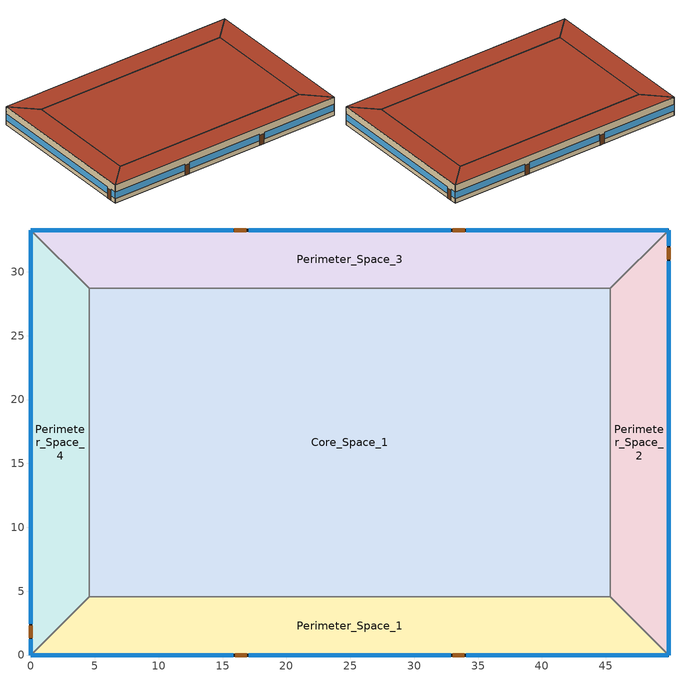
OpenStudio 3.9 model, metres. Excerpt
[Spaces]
Core_Space_1
 floor ground (Slab-on-grade Type 1): 45.34,28.7 45.34,4.57 4.57,4.57 4.57,28.7 z0
 wall to Perimeter_Space_2 (Interior Wall): 45.34,4.57 45.34,28.7 z0:3.96
 wall to Perimeter_Space_3 (Interior Wall): 45.34,28.7 4.57,28.7 z0:3.96
 wall to Perimeter_Space_1 (Interior Wall): 4.57,4.57 45.34,4.57 z0:3.96
 wall to Perimeter_Space_4 (Interior Wall): 4.57,28.7 4.57,4.57 z0:3.96
 roof outside (Roof Type 1): 45.34,4.57 45.34,28.7 4.57,28.7 4.57,4.57 z3.96
Perimeter_Space_2
 floor ground (Slab-on-grade Type 1): 49.91,33.27 49.91,0 45.34,4.57 45.34,28.7 z0
 wall outside (Exterior Wall Type 2): 49.91,0 49.91,33.27 z0:3.96
 wall to Perimeter_Space_1 (Interior Wall): 45.34,4.57 49.91,0 z0:3.96
 wall to Perimeter_Space_3 (Interior Wall): 49.91,33.27 45.34,28.7 z0:3.96
 window (Vertical Fenestration Type 1): 49.91,0 49.91,30.84 / 49.91,32.05 49.91,33.27 z1:2.4
 door (Swinging Door): 49.91,30.99 49.91,31.9 z0:2.13
 roof outside (Roof Type 1): 49.91,0 49.91,33.27 45.34,28.7 45.34,4.57 z3.96
Perimeter_Space_3
 floor ground (Slab-on-grade Type 2): 49.91,33.27 45.34,28.7 4.57,28.7 0,33.27 z0
 wall outside (Exterior Wall Type 3): 49.91,33.27 0,33.27 z0:3.96
 wall to Perimeter_Space_4 (Interior Wall): 0,33.27 4.57,28.7 z0:3.96
 window (Vertical Fenestration Type 1): 49.91,33.27 34.09,33.27 / 32.87,33.27 17.04,33.27 / 15.82,33.27 0,33.27 z1:2.4
 door (Swinging Door): 33.94,33.27 33.03,33.27 / 16.84,33.27 15.93,33.27 z0:2.13
 roof outside (Roof Type 2): 45.34,28.7 49.91,33.27 0,33.27 4.57,28.7 z3.96
Perimeter_Space_1
 floor ground (Slab-on-grade Type 1): 45.34,4.57 49.91,0 0,0 4.57,4.57 z0
 wall outside (Exterior Wall Type 1): 0,0 49.91,0 z0:3.96
 wall to Perimeter_Space_4 (Interior Wall): 4.57,4.57 0,0 z0:3.96
 window (Vertical Fenestration Type 1): 0,0 15.82,0 / 17.04,0 32.87,0 / 34.09,0 49.91,0 z1:2.4
 door (Swinging Door): 15.98,0 16.9,0 / 33.01,0 33.93,0 z0:2.13
 roof outside (Roof Type 1): 49.91,0 45.34,4.57 4.57,4.57 0,0 z3.96
Perimeter_Space_4
 floor ground (Slab-on-grade Type 2): 0,33.27 4.57,28.7 4.57,4.57 0,0 z0
 wall outside (Exterior Wall Type 3): 0,33.27 0,0 z0:3.96
 window (Vertical Fenestration Type 1): 0,33.27 0,2.44 / 0,1.22 0,0 z1:2.4
 door (Swinging Door): 0,2.28 0,1.37 z0:2.13
 roof outside (Roof Type 3): 0,0 4.57,4.57 4.57,28.7 0,33.27 z3.96
[Site]
Denver Intl AP: Latitude {deg}=39.833; Longitude {deg}=-104.65; Time Zone {hr}=-7; Elevation {m}=1650; Terrain=City
[Building]
Model for 229 Test Cases: North Axis {deg}=0
[ClimateZones]
Climate Zone Institution Name 1=ASHRAE; Climate Zone Document Name 1=ANSI/ASHRAE Standard 169; Climate Zone Document Year 1=2006; Climate Zone Value 1=5B; Climate Zone Institution Name 2=CEC; Climate Zone Document Name 2=California Climate Zone Descriptions; Climate Zone Document Year 2=1995
[SizingPeriod:DesignDay] Barometric Pressure {Pa}=83009; Rain Indicator=No; Snow Indicator=No; Day of Month=21; Daylight Saving Time Indicator=No; Dry-Bulb Temperature Range Modifier Type=DefaultMultipliers
Name | Maximum Dry-Bulb Temperature {C} | Daily Dry-Bulb Temperature Range {deltaC} | Wind Speed {m/s} | Wind Direction {deg} | Sky Clearness | Month | Day Type | Humidity Condition Type | Wetbulb or DewPoint at Maximum Dry-Bulb {C} | Solar Model Indicator
Denver.Intl.AP Ann Htg 99% Condns DB | -14.6 | 0 | 3.4 | 230 | 0 | 12 | WinterDesignDay | Wetbulb | -14.6 | ASHRAEClearSky
Denver.Intl.AP Ann Hum_n 99% Condns DP=>MCDB | -6.5 | 0 | 3.4 | 230 | 0 | 12 | WinterDesignDay | Dewpoint | -19.6 | ASHRAEClearSky
Denver.Intl.AP Ann Htg Wind 99% Condns WS=>MCDB | 2.7 | 0 | 11.8 | 230 | 0 | 12 | WinterDesignDay | Wetbulb | 2.7 | ASHRAEClearSky
Denver.Intl.AP Ann Clg 1% Condns DB=>MWB | 33.5 | 17.3 | 4.2 | 20 |  | 7 | SummerDesignDay | Wetbulb | 15.4 | ASHRAETau2017
[Site:GroundTemperature:BuildingSurface]
21, 21, 21, 21, 21, 21, 21, 21, 21, 21, 21, 21
[Material]
Name | Roughness | Thickness {m} | Conductivity {W/m-K} | Density {kg/m3} | Specific Heat {J/kg-K} | Thermal Absorptance | Solar Absorptance | Visible Absorptance
Wood 6in | MediumSmooth | 0.15 | 0.12 | 540 | 1210 | 0.9 | 0.7 | 0.7
Exterior Wall Type 2 Gypsum Board | MediumSmooth | 0.099 | 0.16 | 800 | 1090 | 0.9 | 0.7 | 0.7
Exterior Wall Type 1 Stucco; Exterior Wall Type 2 Stucco | Smooth | 0.0254 | 0.72 | 1856 | 840 | 0.9 | 0.7 | 0.7
Roof Type 1 Metal Deck; Roof Type 2 Metal Deck | Smooth | 0.0008 | 45.28 | 7824 | 500 | 0.9 | 0.7 | 0.2
Slab-on-grade Type 1 Concrete; Slab-on-grade Type 2 Concrete | MediumSmooth | 0.1016 | 2.31 | 2322 | 832 | 0.9 | 0.7 | 0.8
Exterior Wall Type 1 Gypsum Board | MediumSmooth | 0.0159 | 0.16 | 800 | 1090 | 0.9 | 0.7 | 0.7
Roof Type 2 Continuous Insulation | Smooth | 0.106 | 0.02 | 32 | 922
Exterior Wall Type 1 Insulation | Smooth | 0.062 | 0.037 | 9.6 | 838
Roof Type 1 Continuous Insulation | Smooth | 0.0527 | 0.02 | 32 | 922
Exterior Wall Type 2 Insulation | Smooth | 0.179 | 0.037 | 9.6 | 838
Insulation for Slab on grade Type 2 | Smooth | 0.1143 | 0.04 | 91.31 | 838
Roof Type 1 Built-up roofing | VeryRough | 0.0095 | 0.16 | 1120 | 1460 | 0.9 | 0.7 | 0.7
[Construction]
Interior Furnishings: Wood 6in
Interior Wall: Interior Wall surface-to-surface thermal resistance
Swinging Door: Opaque Door Panel
Exterior Wall Type 1: Exterior Wall Type 1 Stucco, Exterior Wall Type 1 Gypsum Board, Exterior Wall Type 1 Insulation, Exterior Wall Type 1 Gypsum Board
Roof Type 1: Roof Type 1 Metal Deck, Roof Type 1 Continuous Insulation, Roof Type 1 Built-up roofing
Exterior Wall Type 3: Exterior Wall Type 3 Total surface-to-surface thermal resistance
Slab-on-grade Type 1: Slab-on-grade Type 1 Concrete
Slab-on-grade Type 2: Slab-on-grade Type 2 Concrete, Insulation for Slab on grade Type 2
Vertical Fenestration Type 1: Vertical Fenestration Type 1 simple material
Exterior Wall Type 2: Exterior Wall Type 2 Stucco, Exterior Wall Type 2 Gypsum Board, Exterior Wall Type 2 Insulation, Exterior Wall Type 2 Gypsum Board
Roof Type 2: Roof Type 2 Metal Deck, Roof Type 2 Continuous Insulation, Roof Type 2 Built-up roofing
Roof Type 3: Roof Type 3 Total surface-to-surface thermal resistance
[Material:NoMass]
Name | Roughness | Thermal Resistance {m2-K/W} | Thermal Absorptance | Solar Absorptance | Visible Absorptance
Opaque Door Panel | MediumRough | 0.475964 | 0.9 | 0.7 | 0.7
Roof Type 3 Total surface-to-surface thermal resistance | Smooth | 2.66
Exterior Wall Type 3 Total surface-to-surface thermal resistance | Smooth | 1.95
Roof Type 2 Built-up roofing | Smooth | 0.059
Interior Wall surface-to-surface thermal resistance | Smooth | 0.35
[WindowMaterial:SimpleGlazingSystem]
Vertical Fenestration Type 1 simple material: U-Factor {W/m2-K}=3.29; Solar Heat Gain Coefficient=0.387; Visible Transmittance=0.417
[InternalMass:Definition] Construction=Interior Furnishings; Design Level Calculation Method=SurfaceArea
Name | Surface Area {m2}
Perimeter_Zone_4_Internal_Mass_Definition; Perimeter_Zone_2_Internal_Mass_Definition | 262.544
Core_Internal_Mass_Definition | 1967.31
Perimeter_Zone_1_Internal_Mass_Definition; Perimeter_Zone_3_Internal_Mass_Definition | 414.719
[InternalMass] Multiplier=1
Name | Internal Mass Definition | Space or SpaceType
Perimeter_bot_ZN_4 Internal Mass | Perimeter_Zone_4_Internal_Mass_Definition | Perimeter_Space_4
Core_bottom Internal Mass | Core_Internal_Mass_Definition | Core_Space_1
Perimeter_bot_ZN_1 Internal Mass | Perimeter_Zone_1_Internal_Mass_Definition | Perimeter_Space_1
Perimeter_bot_ZN_2 Internal Mass | Perimeter_Zone_2_Internal_Mass_Definition | Perimeter_Space_2
Perimeter_bot_ZN_3 Internal Mass | Perimeter_Zone_3_Internal_Mass_Definition | Perimeter_Space_3
[ThermalZone] Multiplier=1; Ceiling Height {m}=3.96; Use Ideal Air Loads=No
Name | Fraction of Zone Controlled by Primary Daylighting Control | Thermostat
Prm Zone 4 (West) | 0.1395 | Perimeter_bot_ZN_4 Setpoints
Core Zone 1 |  | Core_bottom Setpoints
Prm Zone 1 (South) | 0.1395 | Perimeter_bot_ZN_1 Setpoints
Prm Zone 2 (East) | 0.1395 | Perimeter_bot_ZN_2 Setpoints
Prm Zone 3 (North) | 0.1395 | Perimeter_bot_ZN_3 Setpoints
[Sizing:Zone] Zone Cooling Design Supply Air Temperature Input Method=SupplyAirTemperature; Zone Cooling Design Supply Air Temperature {C}=12.8; Zone Heating Design Supply Air Temperature Input Method=SupplyAirTemperature; Zone Heating Design Supply Air Temperature {C}=32.2; Zone Heating Design Supply Air Temperature Difference {deltaC}=11.11; Zone Cooling Design Supply Air Humidity Ratio {kg-H2O/kg-air}=0.0085; Zone Heating Design Supply Air Humidity Ratio {kg-H2O/kg-air}=0.008; Cooling Design Air Flow Method=DesignDay; Heating Design Air Flow Method=DesignDayWithLimit; Heating Maximum Air Flow per Zone Floor Area {m3/s-m2}=0; Heating Maximum Air Flow {m3/s}=0; Heating Maximum Air Flow Fraction=0.5; Account for Dedicated Outdoor Air System=No; Dedicated Outdoor Air Low Setpoint Temperature for Design {C}=autosize; Dedicated Outdoor Air High Setpoint Temperature for Design {C}=autosize; Zone Load Sizing Method=Sensible Load Only No Latent Load; Zone Latent Cooling Design Supply Air Humidity Ratio Input Method=HumidityRatioDifference; Zone Cooling Design Supply Air Humidity Ratio Difference {kgWater/kgDryAir}=0.005; Zone Latent Heating Design Supply Air Humidity Ratio Input Method=HumidityRatioDifference; Zone Humidification Design Supply Air Humidity Ratio Difference {kgWater/kgDryAir}=0.005; Design Zone Air Distribution Effectiveness in Cooling Mode=0.8; Design Zone Air Distribution Effectiveness in Heating Mode=0.8; Design Minimum Zone Ventilation Efficiency=0; Sizing Option=Coincident
Name | Zone Cooling Design Supply Air Temperature Difference {deltaC}
Prm Zone 4 (West); Prm Zone 1 (South); Prm Zone 2 (East); Prm Zone 3 (North) | 11.1111
Core Zone 1 | 8.33333
[Zone equipment]
Prm Zone 4 (West): Core_Zone_Exhaust Fan 4, CV Unit Heater Gas 4
Core Zone 1: Core_Zone_Exhaust Fan, CV Unit Heater Gas
Prm Zone 1 (South): Core_Zone_Exhaust Fan 3, CV Unit Heater Gas 3
Prm Zone 2 (East): Core_Zone_Exhaust Fan 2, CV Unit Heater Gas 2
Prm Zone 3 (North): Core_Zone_Exhaust Fan 1, CV Unit Heater Gas 1
[Space] Default Schedule Set=229 Schedule Ruleset; Part of Total Floor Area=Yes
Name | Thermal Zone | Design Specification Outdoor Air Object
Perimeter_Space_4 | Prm Zone 4 (West) | Perimeter_Zone_4_Design_OA
Core_Space_1 | Core Zone 1 | Core_Zone_Design_OA
Perimeter_Space_1 | Prm Zone 1 (South) | Perimeter_Zone_1_Design_OA
Perimeter_Space_2 | Prm Zone 2 (East) | Perimeter_Zone_2_Design_OA
Perimeter_Space_3 | Prm Zone 3 (North) | Perimeter_Zone_3_Design_OA
[ThermostatSetpoint:DualSetpoint] Heating Setpoint Temperature Schedule=Heating Thermostat Setpoint
Perimeter_bot_ZN_4 Setpoints; Core_bottom Setpoints; Perimeter_bot_ZN_1 Setpoints; Perimeter_bot_ZN_2 Setpoints; Perimeter_bot_ZN_3 Setpoints
[SurfaceProperty:OtherSideConditionsModel]
GapConvectionModel: Type of Modeling=GapConvectionRadiation
[People:Definition] Number of People Calculation Method=People/Area; People per Space Floor Area {person/m2}=0.0538196; Fraction Radiant=0.3; Sensible Heat Fraction=0.55
Core_Zone_People_Definition; Perimeter_Zone_1_People_Definition; Perimeter_Zone_2_People_Definition; Perimeter_Zone_3_People_Definition; Perimeter_Zone_4_People_Definition
[People] Multiplier=1
Name | People Definition | Space or SpaceType | Number of People Schedule
Core_bottom People | Core_Zone_People_Definition | Core_Space_1 | Core_Space Occupant Sch
Perimeter_bot_ZN_1 People | Perimeter_Zone_1_People_Definition | Perimeter_Space_1 | Perimeter_Space_1_Occupant_Sch
Perimeter_bot_ZN_2 People | Perimeter_Zone_2_People_Definition | Perimeter_Space_2 | Perimeter_Space_2_Occupant_Sch
Perimeter_bot_ZN_3 People | Perimeter_Zone_3_People_Definition | Perimeter_Space_3 | Perimeter_Space_3_Occupant_Sch
Perimeter_bot_ZN_4 People | Perimeter_Zone_4_People_Definition | Perimeter_Space_4 | Perimeter_Space_4_Occupant_Sch
[Lights:Definition] Design Level Calculation Method=Watts/Area; Watts per Space Floor Area {W/m2}=11.033; Fraction Radiant=0.7; Fraction Visible=0.2; Return Air Fraction=0
Core_Zone_Lighting_Definition; Perimeter_Zone_1_Lighting_Definition; Perimeter_Zone_2_Lighting_Definition; Perimeter_Zone_3_Lighting_Definition; Perimeter_Zone_4_Lighting_Definition
[Lights] Fraction Replaceable=1
Name | Lights Definition | Space or SpaceType | Schedule
Core_bottom Lighting | Core_Zone_Lighting_Definition | Core_Space_1 | Core_Space_Lighting_Sch
Perimeter_bot_ZN_1 Lighting | Perimeter_Zone_1_Lighting_Definition | Perimeter_Space_1 | Perimeter_Space_1_Lighting_Sch
Perimeter_bot_ZN_2 Lighting | Perimeter_Zone_2_Lighting_Definition | Perimeter_Space_2 | Perimeter_Space_2_Lighting_Sch
Perimeter_bot_ZN_3 Lighting | Perimeter_Zone_3_Lighting_Definition | Perimeter_Space_3 | Perimeter_Space_3_Lighting_Sch
Perimeter_bot_ZN_4 Lighting | Perimeter_Zone_4_Lighting_Definition | Perimeter_Space_4 | Perimeter_Space_4_Lighting_Sch
[ElectricEquipment:Definition] Design Level Calculation Method=Watts/Area; Watts per Space Floor Area {W/m2}=8.07; Fraction Latent=0; Fraction Radiant=0.2; Fraction Lost=0
Core_Zone_Elec_Equip_Definition; Perimeter_Zone_1_Elec_Equip_Definition; Perimeter_Zone_2_Elec_Equip_Definition; Perimeter_Zone_3_Elec_Equip_Definition; Perimeter_Zone_4_Elec_Equip_Definition
[ElectricEquipment]
Name | Electric Equipment Definition | Space or SpaceType | Schedule
Core_bottom Elec Equip | Core_Zone_Elec_Equip_Definition | Core_Space_1 | Core_Space_Elec_Equip_Sch
Perimeter_bot_ZN_1 Elec Equip | Perimeter_Zone_1_Elec_Equip_Definition | Perimeter_Space_1 | Perimeter_Space_1_Elec_Equip_Sch
Perimeter_bot_ZN_2 Elec Equip | Perimeter_Zone_2_Elec_Equip_Definition | Perimeter_Space_2 | Perimeter_Space_2_Elec_Equip_Sch
Perimeter_bot_ZN_3 Elec Equip | Perimeter_Zone_3_Elec_Equip_Definition | Perimeter_Space_3 | Perimeter_Space_3_Elec_Equip_Sch
Perimeter_bot_ZN_4 Elec Equip | Perimeter_Zone_4_Elec_Equip_Definition | Perimeter_Space_4 | Perimeter_bot_ZN_4 Elec Equip Sch
[SpaceInfiltration:DesignFlowRate] Constant Term Coefficient=0; Velocity Term Coefficient=0
Name | Space or SpaceType | Design Flow Rate Calculation Method | Design Flow Rate {m3/s} | Flow per Space Floor Area {m3/s-m2} | Flow per Exterior Surface Area {m3/s-m2} | Air Changes per Hour {1/hr} | Schedule
Infiltration_Method_1_Core_Zone | Core_Space_1 | AirChanges/Hour | 0 | 0 | 0 | 0
Infiltration_Method_1_Zone_1 | Perimeter_Space_1 | AirChanges/Hour |  |  | 0 | 0.5
Infiltration_Method_2_Zone_2 | Perimeter_Space_2 | Flow/ExteriorWallArea | 0 | 0 | 0.000586232 | 0
Infiltration_Method_3_Zone_3 | Perimeter_Space_3 | Flow/Area | 0 | 0.000388417 | 0 |  | Constant Schedule
Infiltration_Method_3_Zone_4 | Perimeter_Space_4 | Flow/Area | 0 | 0.000409092 | 0 | 0 | Constant Schedule
[DesignSpecification:OutdoorAir] Outdoor Air Method=Maximum; Outdoor Air Flow per Person {m3/s-person}=0; Outdoor Air Flow per Floor Area {m3/s-m2}=0; Outdoor Air Flow Rate {m3/s}=0.0943895
Core_Zone_Design_OA; Perimeter_Zone_1_Design_OA; Perimeter_Zone_2_Design_OA; Perimeter_Zone_3_Design_OA; Perimeter_Zone_4_Design_OA
[Fan:SystemModel]
MZ-VAV-G Supply Fan: Availability Schedule=Always On Discrete; Design Maximum Air Flow Rate {m3/s}=autosize; Speed Control Method=Continuous; Electric Power Minimum Flow Rate Fraction=0.25; Design Pressure Rise {Pa}=1314.72; Motor Efficiency=0.924; Motor In Air Stream Fraction=1; Design Electric Power Consumption {W}=autosize; Design Power Sizing Method=TotalEfficiencyAndPressure; Electric Power Per Unit Flow Rate {W/(m3/s)}=2054.06; Electric Power Per Unit Flow Rate Per Unit Pressure {W-s/m3-Pa}=1.67; Fan Total Efficiency=0.6006; Electric Power Function of Flow Fraction Curve=MZ-VAV-G Supply Fan Curve; Night Ventilation Mode Pressure Rise {Pa}=1314.72; Motor Loss Radiative Fraction=0
[EnergyManagementSystem:Sensor]
EFC_meter: Output Variable or Output Meter=Electricity:Facility
[DefaultScheduleSet]
229 Schedule Ruleset: People Activity Level Schedule=People heating rate
[Fan:ZoneExhaust] Fan Total Efficiency=0.6; Pressure Rise {Pa}=12.4544; Maximum Flow Rate {m3/s}=0.0235974; System Availability Manager Coupling Mode=Decoupled
Core_Zone_Exhaust Fan; Core_Zone_Exhaust Fan 1; Core_Zone_Exhaust Fan 2; Core_Zone_Exhaust Fan 3; Core_Zone_Exhaust Fan 4
[ZoneHVAC:UnitHeater] Availability Schedule=Always On Discrete hvac_library; Maximum Supply Air Flow Rate {m3/s}=0.117987; Fan Control Type=OnOff; Maximum Hot Water Flow Rate {m3/s}=AutoSize; Minimum Hot Water Flow Rate {m3/s}=0; Heating Convergence Tolerance=0.001
Name | Supply Air Fan | Heating Coil
CV Unit Heater Gas | CV Unit Heater Fan | Unit Heater Gas Htg Coil
CV Unit Heater Gas 1 | CV Unit Heater Fan 1 | Unit Heater Gas Htg Coil 1
CV Unit Heater Gas 2 | CV Unit Heater Fan 2 | Unit Heater Gas Htg Coil 2
CV Unit Heater Gas 3 | CV Unit Heater Fan 3 | Unit Heater Gas Htg Coil 3
CV Unit Heater Gas 4 | CV Unit Heater Fan 4 | Unit Heater Gas Htg Coil 4
[Fan:ConstantVolume] Availability Schedule=Always On Discrete hvac_library; Pressure Rise {Pa}=534; Maximum Flow Rate {m3/s}=0.117987
CV Unit Heater Fan; CV Unit Heater Fan 1; CV Unit Heater Fan 2; CV Unit Heater Fan 3; CV Unit Heater Fan 4
[Coil:Heating:Gas] Availability Schedule=Always On Discrete hvac_library; Gas Burner Efficiency=0.78; Nominal Capacity {W}=17584.3; On Cycle Parasitic Electric Load {W}=0; Off Cycle Parasitic Gas Load {W}=0; Fuel Type=NaturalGas
Unit Heater Gas Htg Coil; Unit Heater Gas Htg Coil 1; Unit Heater Gas Htg Coil 2; Unit Heater Gas Htg Coil 3; Unit Heater Gas Htg Coil 4
[Schedule:Compact]
Core_Space_Elec_Equip_Sch; Perimeter_Space_1_Elec_Equip_Sch; Perimeter_Space_2_Elec_Equip_Sch; Perimeter_Space_3_Elec_Equip_Sch; Perimeter_bot_ZN_4 Elec Equip Sch: Through: 12/31, For: Weekdays, Until: 06:00, 0.307674, Until: 08:00, 0.381235, Until: 12:00, 0.857778, Until: 13:00, 0.76247, Until: 17:00, 0.857778, Until: 18:00, 0.476543, Until: 24:00, 0.381235, For: SummerDesignDay, Until: 24:00, 1, For: Saturday, Until: 06:00, 0.230755, Until: 08:00, 0.381235, Until: 12:00, 0.476543, Until: 17:00, 0.33358, Until: 19:00, 0.285926, Until: 24:00, 0.230755, For: WinterDesignDay, Until: 24:00, 0, For: Sunday Holidays AllOtherDays, Until: 06:00, 0.230755, Until: 18:00, 0.285926, Until: 24:00, 0.230755
Core_Space_Lighting_Sch; Perimeter_Space_1_Lighting_Sch; Perimeter_Space_2_Lighting_Sch; Perimeter_Space_3_Lighting_Sch; Perimeter_Space_4_Lighting_Sch: Through: 12/31, For: Weekdays, Until: 5:00, 0.05, Until: 6:00, 0.1, Until: 7:00, 0.0862326, Until: 8:00, 0.258698, Until: 17:00, 0.776093, Until: 18:00, 0.431163, Until: 20:00, 0.258698, Until: 22:00, 0.172465, Until: 23:00, 0.0862326, Until: 24:00, 0.0431163, For: SummerDesignDay, Until: 24:00, 1, For: Saturday, Until: 6:00, 0.05, Until: 8:00, 0.0862326, Until: 12:00, 0.258698, Until: 17:00, 0.129349, Until: 19:00, 0.0431163, Until: 24:00, 0.05, For: WinterDesignDay, Until: 24:00, 0, For: Sunday Holidays AllOtherDays, Until: 6:00, 0.05, Until: 18:00, 0.0431163, Until: 24:00, 0.05
Core_Space Occupant Sch; Perimeter_Space_1_Occupant_Sch; Perimeter_Space_2_Occupant_Sch; Perimeter_Space_3_Occupant_Sch; Perimeter_Space_4_Occupant_Sch: Through: 12/31, For: Weekdays, Until: 06:00, 0, Until: 07:00, 0.1, Until: 08:00, 0.2, Until: 10:00, 0.95, Until: 11:00, 0.975703, Until: 12:00, 0.95, Until: 13:00, 0.513528, Until: 14:00, 0.95, Until: 15:00, 0.975703, Until: 17:00, 0.95, Until: 18:00, 0.3, Until: 22:00, 0.1, Until: 23:00, 0.05, Until: 24:00, 0.05, For: Saturday, Until: 06:00, 0, Until: 07:00, 0.1, Until: 08:00, 0.1, Until: 10:00, 0.3, Until: 11:00, 0.308117, Until: 12:00, 0.3, Until: 13:00, 0.102706, Until: 14:00, 0.1, Until: 15:00, 0.102706, Until: 17:00, 0.1, Until: 18:00, 0.05, Until: 19:00, 0.05, Until: 24:00, 0, For: SummerDesignDay, Until: 06:00, 1e-9, Until: 22:00, 1, Until: 24:00, 0.05, For: WinterDesignDay, Until: 24:00, 0, For:Sunday Holidays AllOtherDays, Until: 06:00, 0, Until: 18:00, 0.05, Until: 24:00, 0
[Schedule:Constant]
Name | Value
Always On Discrete; Always On Discrete hvac_library | 1
People heating rate | 120
[Curve:Quartic]
MZ-VAV-G Supply Fan Curve: Coefficient1 Constant=0.0407599; Coefficient2 x=0.088045; Coefficient3 x**2=-0.0729261; Coefficient4 x**3=0.94374; Coefficient5 x**4=0; Minimum Value of x=0; Maximum Value of x=1; Minimum Curve Output=0; Maximum Curve Output=1; Input Unit Type for X=Dimensionless; Output Unit Type=Dimensionless
[Schedule:Ruleset]
Name | Default Day Schedule | Summer Design Day Schedule | Winter Design Day Schedule
Heating Thermostat Setpoint | Weekday
Constant Schedule | Schedule Day 6 | Schedule Day 8 | Schedule Day 9
[Schedule:Day]
Weekday: 5, 0, 15.6, 22, 0, 21, 24, 0, 15.6
Schedule Day 6; Schedule Day 8; Schedule Day 9: 24, 0, 1
Saturdays 1: 5, 0, 15.6, 17, 0, 21, 24, 0, 15.6
Sundays 2: 24, 0, 15.6
[Schedule:Rule] Schedule Ruleset=Heating Thermostat Setpoint
Name | Rule Order | Day Schedule | Apply Sunday | Apply Saturday
Saturday | 1 | Saturdays 1 | No | Yes
Sundays | 0 | Sundays 2 | Yes | No
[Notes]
This osm is intended to implement
Normative Appendix E of https://performancesystemspsd.sharepoint.com/:w:/r/sites/EnergyEngineeringServices/_layouts/15/Doc.aspx?sourcedoc=%7B79FA7E0C-577B-46EB-A46F-ADD7A04942F4%7D&file=Std229P_2nd_PPR_Draft_V1.docx&action=default&mobileredirect=true
exceptions which were not able to be implemented are listed here:
Table 6: Interior Air Film Resistance Summary  was unable to be implemented
E1.7.2.3.1 d, The exterior air-film resistance for roof and exterior walls was unable to be implemented
2. The ground temperature schedule set in E1.7.2.1 was adjusted from 10 C to 21C otherwise no cooling load was present
